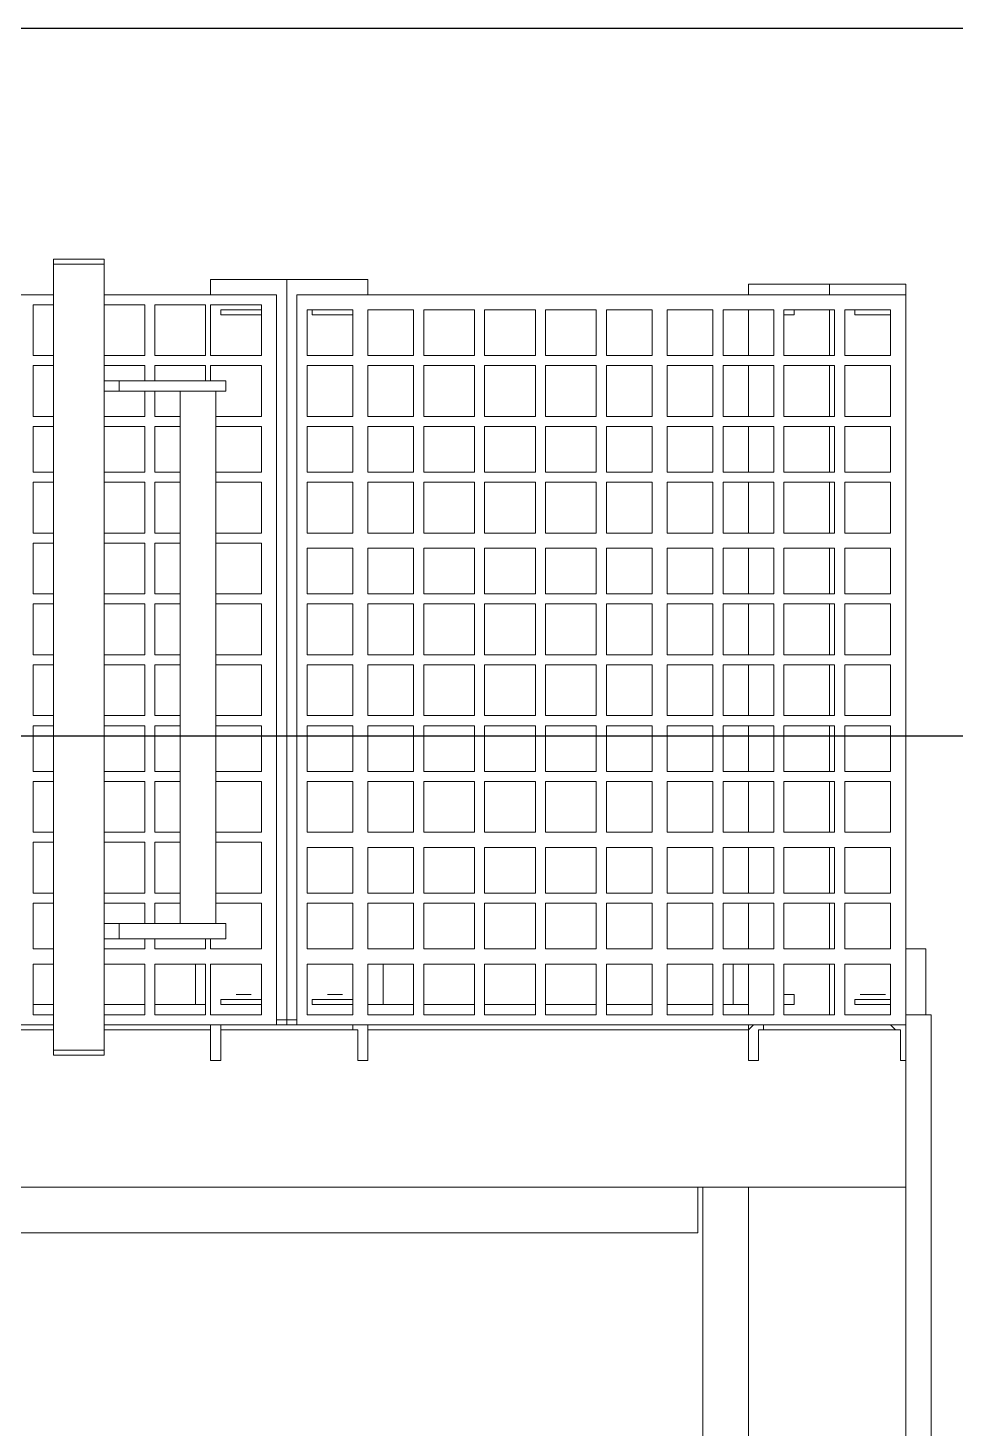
# Model space of a CAD drawing. Header units: metres. Extents: x -13194 to 152406, y -4219 to 19791.
# Drawn here: x 4180.5 to 4239.5, y 658.5 to 747.5 of the extents above; entities that cross this region are included whole.
import ezdxf

# ---------------------------------------------------------------- set-up
doc = ezdxf.new("R2010")
doc.units = ezdxf.units.M
doc.header["$LTSCALE"] = 100
doc.header["$MEASUREMENT"] = 0
doc.layers.get('0').update_dxf_attribs({"color": 9, "lineweight": 9})
doc.layers.add('32-ekipman', color=9, linetype='Continuous', lineweight=9)
doc.layers.add('E-KABLO', color=7, linetype='Continuous', lineweight=30)

# ---------------------------------------------------------------- blocks, each defined once
blk = doc.blocks.new('h')
for points in [[(181586.984, -16409.147), (181586.984, -16206.16)], [(181585.373, -16252.552), (181585.373, -16362.733)], [(181596.971, -16263.506), (181596.971, -16351.78)], [(181599.871, -16263.828), (181599.871, -16351.78)], [(181600.193, -16351.78), (181600.193, -16348.88)], [(181600.193, -16348.88), (181646.263, -16348.88)], [(181646.263, -16351.78), (181586.984, -16351.78)], [(181599.871, -16351.78), (181596.971, -16351.78)], [(181586.984, -16359.834), (181587.306, -16359.834)], [(181587.306, -16361.767), (181587.306, -16359.834)], [(181596.327, -16361.767), (181596.327, -16359.834)], [(181596.327, -16359.834), (181596.971, -16359.834)], [(181596.971, -16362.089), (181596.971, -16359.834)], [(181621.134, -16362.089), (181621.134, -16359.834)], [(181621.134, -16359.834), (181621.778, -16359.834)], [(181621.778, -16361.767), (181621.778, -16359.834)], [(181630.477, -16361.767), (181630.477, -16359.834)], [(181630.477, -16359.834), (181631.121, -16359.834)], [(181631.121, -16362.089), (181631.121, -16359.834)], [(181637.887, -16360.478), (181637.887, -16360.156)], [(181637.887, -16360.156), (181641.108, -16360.156)], [(181637.887, -16360.156), (181637.887, -16360.156), (181637.887, -16360.156)], [(181637.887, -16410.414), (181637.887, -16360.478)], [(181637.887, -16360.478), (181641.108, -16360.478)], [(181641.108, -16360.478), (181641.108, -16360.156)], [(181641.108, -16360.156), (181641.108, -16360.156), (181641.108, -16360.156)], [(181641.108, -16410.414), (181641.108, -16360.478)], [(181586.984, -16361.767), (181586.984, -16362.089)], [(181587.306, -16361.767), (181587.306, -16361.767), (181587.629, -16361.767), (181587.951, -16362.089), (181587.951, -16362.089)], [(181596.327, -16361.767), (181587.306, -16361.767)], [(181596.327, -16361.767), (181596.327, -16361.767), (181596.005, -16361.767), (181596.005, -16362.089), (181595.683, -16362.089)], [(181596.971, -16361.767), (181596.649, -16362.089)], [(181621.134, -16361.767), (181596.971, -16361.767)], [(181621.134, -16361.767), (181621.134, -16362.089)], [(181621.778, -16361.767), (181621.778, -16361.767), (181622.1, -16361.767), (181622.1, -16362.089)], [(181630.477, -16361.767), (181621.778, -16361.767)], [(181630.477, -16361.767), (181630.477, -16361.767), (181630.477, -16361.767), (181630.477, -16362.089), (181630.155, -16362.089)], [(181631.121, -16361.767), (181631.121, -16362.089)], [(181637.887, -16361.767), (181631.121, -16361.767)], [(181688.467, -16361.767), (181641.108, -16361.767)], [(181586.984, -16362.733), (181585.373, -16362.733)], [(181585.696, -16366.921), (181585.696, -16362.733)], [(181586.984, -16362.089), (181586.984, -16408.481)], [(181625.644, -16362.089), (181586.984, -16362.089)], [(181591.817, -16362.089), (181587.951, -16362.089)], [(181587.951, -16362.733), (181587.951, -16365.955)], [(181590.85, -16362.733), (181587.951, -16362.733)], [(181590.85, -16365.955), (181590.85, -16362.733)], [(181591.495, -16362.733), (181591.495, -16365.955)], [(181594.716, -16362.733), (181591.495, -16362.733)], [(181591.817, -16362.089), (181595.683, -16362.089)], [(181591.817, -16365.955), (181591.817, -16362.733)], [(181591.817, -16365.955), (181591.817, -16362.733)], [(181594.716, -16365.955), (181594.716, -16362.733)], [(181595.361, -16362.733), (181595.361, -16365.955)], [(181598.582, -16362.733), (181595.361, -16362.733)], [(181596.971, -16362.733), (181596.971, -16365.955)], [(181598.582, -16365.955), (181598.582, -16362.733)], [(181599.227, -16362.733), (181599.227, -16365.955)], [(181602.126, -16362.733), (181599.227, -16362.733)], [(181602.126, -16365.955), (181602.126, -16362.733)], [(181603.093, -16362.733), (181603.093, -16365.955)], [(181605.992, -16362.733), (181603.093, -16362.733)], [(181605.992, -16365.955), (181605.992, -16362.733)], [(181606.636, -16362.733), (181606.636, -16365.955)], [(181609.858, -16362.733), (181606.636, -16362.733)], [(181609.858, -16365.955), (181609.858, -16362.733)], [(181610.502, -16362.733), (181610.502, -16365.955)], [(181613.724, -16362.733), (181610.502, -16362.733)], [(181613.724, -16365.955), (181613.724, -16362.733)], [(181614.368, -16362.733), (181614.368, -16365.955)], [(181617.59, -16362.733), (181614.368, -16362.733)], [(181617.59, -16365.955), (181617.59, -16362.733)], [(181618.234, -16362.733), (181618.234, -16365.955)], [(181621.134, -16362.733), (181618.234, -16362.733)], [(181621.134, -16365.955), (181621.134, -16362.733)], [(181621.134, -16365.955), (181621.134, -16362.733)], [(181626.289, -16362.089), (181622.1, -16362.089)], [(181622.1, -16362.733), (181622.1, -16365.955)], [(181625, -16362.733), (181622.1, -16362.733)], [(181625, -16365.955), (181625, -16362.733)], [(181625.644, -16408.481), (181625.644, -16362.089)], [(181626.933, -16362.411), (181625.644, -16362.411)], [(181626.289, -16409.447), (181626.289, -16362.089)], [(181626.289, -16409.447), (181626.289, -16362.089)], [(181626.289, -16362.089), (181630.155, -16362.089)], [(181626.933, -16362.089), (181626.933, -16408.481)], [(181637.887, -16362.089), (181626.933, -16362.089)], [(181627.899, -16362.733), (181627.899, -16365.955)], [(181631.121, -16362.733), (181627.899, -16362.733)], [(181631.121, -16365.955), (181631.121, -16362.733)], [(181631.443, -16362.733), (181631.443, -16365.955)], [(181634.665, -16362.733), (181631.443, -16362.733)], [(181634.665, -16365.955), (181634.665, -16362.733)], [(181635.309, -16362.733), (181635.309, -16365.955)], [(181637.887, -16362.733), (181635.309, -16362.733)], [(181692.655, -16362.089), (181641.108, -16362.089)], [(181642.397, -16362.733), (181641.108, -16362.733)], [(181642.397, -16365.955), (181642.397, -16362.733)], [(181590.206, -16363.378), (181587.951, -16363.378)], [(181589.884, -16363.378), (181588.273, -16363.378)], [(181590.206, -16363.7), (181590.206, -16363.378)], [(181594.072, -16364.022), (181594.072, -16363.378)], [(181594.716, -16363.378), (181594.072, -16363.378)], [(181594.072, -16363.378), (181594.716, -16363.378)], [(181595.361, -16363.378), (181595.361, -16364.022)], [(181598.582, -16363.378), (181596.971, -16363.378)], [(181597.938, -16363.378), (181597.938, -16365.955)], [(181602.126, -16363.378), (181599.227, -16363.378)], [(181605.992, -16363.378), (181603.093, -16363.378)], [(181609.858, -16363.378), (181606.636, -16363.378)], [(181613.724, -16363.378), (181610.502, -16363.378)], [(181617.59, -16363.378), (181614.368, -16363.378)], [(181621.134, -16363.378), (181618.234, -16363.378)], [(181620.167, -16365.955), (181620.167, -16363.378)], [(181622.1, -16363.7), (181622.1, -16363.378)], [(181624.678, -16363.378), (181622.1, -16363.378)], [(181623.711, -16363.378), (181622.745, -16363.378)], [(181624.678, -16363.7), (181624.678, -16363.378)], [(181627.899, -16363.378), (181627.899, -16363.7)], [(181627.899, -16363.378), (181630.477, -16363.378)], [(181628.544, -16363.378), (181629.51, -16363.378)], [(181630.477, -16363.378), (181630.477, -16363.7)], [(181634.665, -16363.378), (181631.443, -16363.378)], [(181632.088, -16363.378), (181632.088, -16365.955)], [(181637.887, -16363.378), (181635.309, -16363.378)], [(181642.397, -16363.378), (181641.108, -16363.378)], [(181590.206, -16363.7), (181587.951, -16363.7)], [(181588.273, -16364.022), (181589.884, -16364.022)], [(181594.716, -16364.022), (181594.072, -16364.022)], [(181624.678, -16363.7), (181622.1, -16363.7)], [(181622.745, -16364.022), (181623.711, -16364.022)], [(181630.477, -16363.7), (181627.899, -16363.7)], [(181629.51, -16364.022), (181628.544, -16364.022)], [(181587.951, -16365.955), (181590.85, -16365.955)], [(181591.495, -16365.955), (181594.716, -16365.955)], [(181595.361, -16365.955), (181598.582, -16365.955)], [(181599.227, -16365.955), (181602.126, -16365.955)], [(181603.093, -16365.955), (181605.992, -16365.955)], [(181606.636, -16365.955), (181609.858, -16365.955)], [(181610.502, -16365.955), (181613.724, -16365.955)], [(181614.368, -16365.955), (181617.59, -16365.955)], [(181618.234, -16365.955), (181621.134, -16365.955)], [(181622.1, -16365.955), (181625, -16365.955)], [(181627.899, -16365.955), (181631.121, -16365.955)], [(181631.443, -16365.955), (181634.665, -16365.955)], [(181635.309, -16365.955), (181637.887, -16365.955)], [(181641.108, -16365.955), (181642.397, -16365.955)], [(181586.984, -16366.921), (181585.696, -16366.921)], [(181587.951, -16366.921), (181587.951, -16369.821)], [(181590.85, -16366.921), (181587.951, -16366.921)], [(181590.85, -16369.821), (181590.85, -16366.921)], [(181591.495, -16366.921), (181591.495, -16369.821)], [(181594.716, -16366.921), (181591.495, -16366.921)], [(181591.817, -16369.821), (181591.817, -16366.921)], [(181591.817, -16369.821), (181591.817, -16366.921)], [(181594.716, -16369.821), (181594.716, -16366.921)], [(181595.361, -16366.921), (181595.361, -16369.821)], [(181598.582, -16366.921), (181595.361, -16366.921)], [(181596.971, -16366.921), (181596.971, -16369.821)], [(181597.938, -16366.921), (181596.971, -16366.921)], [(181598.582, -16369.821), (181598.582, -16366.921)], [(181599.227, -16366.921), (181599.227, -16369.821)], [(181602.126, -16366.921), (181599.227, -16366.921)], [(181602.126, -16369.821), (181602.126, -16366.921)], [(181603.093, -16366.921), (181603.093, -16369.821)], [(181605.992, -16366.921), (181603.093, -16366.921)], [(181605.992, -16369.821), (181605.992, -16366.921)], [(181606.636, -16366.921), (181606.636, -16369.821)], [(181609.858, -16366.921), (181606.636, -16366.921)], [(181609.858, -16369.821), (181609.858, -16366.921)], [(181610.502, -16366.921), (181610.502, -16369.821)], [(181613.724, -16366.921), (181610.502, -16366.921)], [(181613.724, -16369.821), (181613.724, -16366.921)], [(181614.368, -16366.921), (181614.368, -16369.821)], [(181617.59, -16366.921), (181614.368, -16366.921)], [(181617.59, -16369.821), (181617.59, -16366.921)], [(181618.234, -16366.921), (181618.234, -16369.821)], [(181621.134, -16366.921), (181618.234, -16366.921)], [(181621.134, -16366.921), (181620.167, -16366.921)], [(181621.134, -16369.821), (181621.134, -16366.921)], [(181621.134, -16369.821), (181621.134, -16366.921)], [(181622.1, -16366.921), (181622.1, -16369.821)], [(181625, -16366.921), (181622.1, -16366.921)], [(181625, -16369.821), (181625, -16366.921)], [(181627.899, -16366.921), (181627.899, -16369.821)], [(181631.121, -16366.921), (181627.899, -16366.921)], [(181631.121, -16367.566), (181631.121, -16366.921)], [(181631.443, -16366.921), (181631.443, -16367.566)], [(181632.088, -16366.921), (181631.443, -16366.921)], [(181634.665, -16366.921), (181631.443, -16366.921)], [(181634.665, -16367.566), (181634.665, -16366.921)], [(181637.887, -16366.921), (181635.309, -16366.921)], [(181635.309, -16366.921), (181635.309, -16367.566)], [(181642.397, -16366.921), (181641.108, -16366.921)], [(181642.397, -16369.821), (181642.397, -16366.921)], [(181630.155, -16367.566), (181630.155, -16368.532)], [(181630.155, -16367.566), (181637.887, -16367.566)], [(181636.92, -16367.566), (181636.92, -16368.532)], [(181630.155, -16368.532), (181637.887, -16368.532)], [(181630.799, -16368.532), (181630.799, -16402.36)], [(181633.054, -16368.532), (181633.054, -16402.36)], [(181634.665, -16369.821), (181634.665, -16368.532)], [(181635.309, -16368.532), (181635.309, -16369.821)], [(181587.951, -16369.821), (181590.85, -16369.821)], [(181591.495, -16369.821), (181594.716, -16369.821)], [(181595.361, -16369.821), (181598.582, -16369.821)], [(181599.227, -16369.821), (181602.126, -16369.821)], [(181603.093, -16369.821), (181605.992, -16369.821)], [(181606.636, -16369.821), (181609.858, -16369.821)], [(181610.502, -16369.821), (181613.724, -16369.821)], [(181614.368, -16369.821), (181617.59, -16369.821)], [(181618.234, -16369.821), (181621.134, -16369.821)], [(181622.1, -16369.821), (181625, -16369.821)], [(181627.899, -16369.821), (181630.799, -16369.821)], [(181633.054, -16369.821), (181634.665, -16369.821)], [(181635.309, -16369.821), (181637.887, -16369.821)], [(181641.108, -16369.821), (181642.397, -16369.821)], [(181587.951, -16370.465), (181587.951, -16373.365)], [(181590.85, -16370.465), (181587.951, -16370.465)], [(181590.85, -16373.365), (181590.85, -16370.465)], [(181591.495, -16370.465), (181591.495, -16373.365)], [(181594.716, -16370.465), (181591.495, -16370.465)], [(181591.817, -16373.365), (181591.817, -16370.465)], [(181591.817, -16373.365), (181591.817, -16370.465)], [(181594.716, -16373.365), (181594.716, -16370.465)], [(181595.361, -16370.465), (181595.361, -16373.365)], [(181598.582, -16370.465), (181595.361, -16370.465)], [(181596.971, -16370.465), (181596.971, -16373.365)], [(181598.582, -16373.365), (181598.582, -16370.465)], [(181599.227, -16370.465), (181599.227, -16373.365)], [(181602.126, -16370.465), (181599.227, -16370.465)], [(181602.126, -16373.365), (181602.126, -16370.465)], [(181603.093, -16370.465), (181603.093, -16373.365)], [(181605.992, -16370.465), (181603.093, -16370.465)], [(181605.992, -16373.365), (181605.992, -16370.465)], [(181606.636, -16370.465), (181606.636, -16373.365)], [(181609.858, -16370.465), (181606.636, -16370.465)], [(181609.858, -16373.365), (181609.858, -16370.465)], [(181610.502, -16370.465), (181610.502, -16373.365)], [(181613.724, -16370.465), (181610.502, -16370.465)], [(181613.724, -16373.365), (181613.724, -16370.465)], [(181614.368, -16370.465), (181614.368, -16373.365)], [(181617.59, -16370.465), (181614.368, -16370.465)], [(181617.59, -16373.365), (181617.59, -16370.465)], [(181618.234, -16370.465), (181618.234, -16373.365)], [(181621.134, -16370.465), (181618.234, -16370.465)], [(181621.134, -16373.365), (181621.134, -16370.465)], [(181621.134, -16373.365), (181621.134, -16370.465)], [(181622.1, -16370.465), (181622.1, -16373.365)], [(181625, -16370.465), (181622.1, -16370.465)], [(181625, -16373.365), (181625, -16370.465)], [(181627.899, -16370.465), (181627.899, -16373.687)], [(181630.799, -16370.465), (181627.899, -16370.465)], [(181634.665, -16370.465), (181633.054, -16370.465)], [(181634.665, -16373.687), (181634.665, -16370.465)], [(181637.887, -16370.465), (181635.309, -16370.465)], [(181635.309, -16370.465), (181635.309, -16373.687)], [(181642.397, -16370.465), (181641.108, -16370.465)], [(181642.397, -16373.687), (181642.397, -16370.465)], [(181587.951, -16373.365), (181590.85, -16373.365)], [(181591.495, -16373.365), (181594.716, -16373.365)], [(181595.361, -16373.365), (181598.582, -16373.365)], [(181599.227, -16373.365), (181602.126, -16373.365)], [(181603.093, -16373.365), (181605.992, -16373.365)], [(181606.636, -16373.365), (181609.858, -16373.365)], [(181610.502, -16373.365), (181613.724, -16373.365)], [(181614.368, -16373.365), (181617.59, -16373.365)], [(181618.234, -16373.365), (181621.134, -16373.365)], [(181622.1, -16373.365), (181625, -16373.365)], [(181587.951, -16374.331), (181587.951, -16377.553)], [(181590.85, -16374.331), (181587.951, -16374.331)], [(181590.85, -16377.553), (181590.85, -16374.331)], [(181591.495, -16374.331), (181591.495, -16377.553)], [(181594.716, -16374.331), (181591.495, -16374.331)], [(181591.817, -16377.553), (181591.817, -16374.331)], [(181591.817, -16377.553), (181591.817, -16374.331)], [(181594.716, -16377.553), (181594.716, -16374.331)], [(181595.361, -16374.331), (181595.361, -16377.553)], [(181598.582, -16374.331), (181595.361, -16374.331)], [(181596.971, -16374.331), (181596.971, -16377.553)], [(181598.582, -16377.553), (181598.582, -16374.331)], [(181599.227, -16374.331), (181599.227, -16377.553)], [(181602.126, -16374.331), (181599.227, -16374.331)], [(181602.126, -16377.553), (181602.126, -16374.331)], [(181603.093, -16374.331), (181603.093, -16377.553)], [(181605.992, -16374.331), (181603.093, -16374.331)], [(181605.992, -16377.553), (181605.992, -16374.331)], [(181606.636, -16374.331), (181606.636, -16377.553)], [(181609.858, -16374.331), (181606.636, -16374.331)], [(181609.858, -16377.553), (181609.858, -16374.331)], [(181610.502, -16374.331), (181610.502, -16377.553)], [(181613.724, -16374.331), (181610.502, -16374.331)], [(181613.724, -16377.553), (181613.724, -16374.331)], [(181614.368, -16374.331), (181614.368, -16377.553)], [(181617.59, -16374.331), (181614.368, -16374.331)], [(181617.59, -16377.553), (181617.59, -16374.331)], [(181618.234, -16374.331), (181618.234, -16377.553)], [(181621.134, -16374.331), (181618.234, -16374.331)], [(181621.134, -16377.553), (181621.134, -16374.331)], [(181621.134, -16377.553), (181621.134, -16374.331)], [(181622.1, -16374.331), (181622.1, -16377.553)], [(181625, -16374.331), (181622.1, -16374.331)], [(181625, -16377.553), (181625, -16374.331)], [(181627.899, -16373.687), (181630.799, -16373.687)], [(181627.899, -16374.331), (181627.899, -16377.553)], [(181630.799, -16374.331), (181627.899, -16374.331)], [(181633.054, -16373.687), (181634.665, -16373.687)], [(181634.665, -16374.331), (181633.054, -16374.331)], [(181634.665, -16377.553), (181634.665, -16374.331)], [(181635.309, -16373.687), (181637.887, -16373.687)], [(181637.887, -16374.331), (181635.309, -16374.331)], [(181635.309, -16374.331), (181635.309, -16377.553)], [(181641.108, -16373.687), (181642.397, -16373.687)], [(181642.397, -16374.331), (181641.108, -16374.331)], [(181642.397, -16377.553), (181642.397, -16374.331)], [(181587.951, -16377.553), (181590.85, -16377.553)], [(181591.495, -16377.553), (181594.716, -16377.553)], [(181595.361, -16377.553), (181598.582, -16377.553)], [(181599.227, -16377.553), (181602.126, -16377.553)], [(181603.093, -16377.553), (181605.992, -16377.553)], [(181606.636, -16377.553), (181609.858, -16377.553)], [(181610.502, -16377.553), (181613.724, -16377.553)], [(181614.368, -16377.553), (181617.59, -16377.553)], [(181618.234, -16377.553), (181621.134, -16377.553)], [(181622.1, -16377.553), (181625, -16377.553)], [(181627.899, -16377.553), (181630.799, -16377.553)], [(181633.054, -16377.553), (181634.665, -16377.553)], [(181635.309, -16377.553), (181637.887, -16377.553)], [(181641.108, -16377.553), (181642.397, -16377.553)], [(181587.951, -16378.197), (181587.951, -16381.097)], [(181590.85, -16378.197), (181587.951, -16378.197)], [(181590.85, -16381.097), (181590.85, -16378.197)], [(181591.495, -16378.197), (181591.495, -16381.097)], [(181594.716, -16378.197), (181591.495, -16378.197)], [(181591.817, -16381.097), (181591.817, -16378.197)], [(181591.817, -16381.097), (181591.817, -16378.197)], [(181594.716, -16381.097), (181594.716, -16378.197)], [(181595.361, -16378.197), (181595.361, -16381.097)], [(181598.582, -16378.197), (181595.361, -16378.197)], [(181596.971, -16378.197), (181596.971, -16381.097)], [(181598.582, -16381.097), (181598.582, -16378.197)], [(181599.227, -16378.197), (181599.227, -16381.097)], [(181602.126, -16378.197), (181599.227, -16378.197)], [(181602.126, -16381.097), (181602.126, -16378.197)], [(181603.093, -16378.197), (181603.093, -16381.097)], [(181605.992, -16378.197), (181603.093, -16378.197)], [(181605.992, -16381.097), (181605.992, -16378.197)], [(181606.636, -16378.197), (181606.636, -16381.097)], [(181609.858, -16378.197), (181606.636, -16378.197)], [(181609.858, -16381.097), (181609.858, -16378.197)], [(181610.502, -16378.197), (181610.502, -16381.097)], [(181613.724, -16378.197), (181610.502, -16378.197)], [(181613.724, -16381.097), (181613.724, -16378.197)], [(181614.368, -16378.197), (181614.368, -16381.097)], [(181617.59, -16378.197), (181614.368, -16378.197)], [(181617.59, -16381.097), (181617.59, -16378.197)], [(181618.234, -16378.197), (181618.234, -16381.097)], [(181621.134, -16378.197), (181618.234, -16378.197)], [(181621.134, -16381.097), (181621.134, -16378.197)], [(181621.134, -16381.097), (181621.134, -16378.197)], [(181622.1, -16378.197), (181622.1, -16381.097)], [(181625, -16378.197), (181622.1, -16378.197)], [(181625, -16381.097), (181625, -16378.197)], [(181627.899, -16378.197), (181627.899, -16381.097)], [(181630.799, -16378.197), (181627.899, -16378.197)], [(181634.665, -16378.197), (181633.054, -16378.197)], [(181634.665, -16381.097), (181634.665, -16378.197)], [(181637.887, -16378.197), (181635.309, -16378.197)], [(181635.309, -16378.197), (181635.309, -16381.097)], [(181642.397, -16378.197), (181641.108, -16378.197)], [(181642.397, -16381.097), (181642.397, -16378.197)], [(181587.951, -16381.097), (181590.85, -16381.097)], [(181591.495, -16381.097), (181594.716, -16381.097)], [(181595.361, -16381.097), (181598.582, -16381.097)], [(181599.227, -16381.097), (181602.126, -16381.097)], [(181603.093, -16381.097), (181605.992, -16381.097)], [(181606.636, -16381.097), (181609.858, -16381.097)], [(181610.502, -16381.097), (181613.724, -16381.097)], [(181614.368, -16381.097), (181617.59, -16381.097)], [(181618.234, -16381.097), (181621.134, -16381.097)], [(181622.1, -16381.097), (181625, -16381.097)], [(181627.899, -16381.097), (181630.799, -16381.097)], [(181633.054, -16381.097), (181634.665, -16381.097)], [(181635.309, -16381.097), (181637.887, -16381.097)], [(181641.108, -16381.097), (181642.397, -16381.097)], [(181587.951, -16381.741), (181587.951, -16384.963)], [(181590.85, -16381.741), (181587.951, -16381.741)], [(181590.85, -16384.963), (181590.85, -16381.741)], [(181591.495, -16381.741), (181591.495, -16384.963)], [(181594.716, -16381.741), (181591.495, -16381.741)], [(181591.817, -16384.963), (181591.817, -16381.741)], [(181591.817, -16384.963), (181591.817, -16381.741)], [(181594.716, -16384.963), (181594.716, -16381.741)], [(181595.361, -16381.741), (181595.361, -16384.963)], [(181598.582, -16381.741), (181595.361, -16381.741)], [(181596.971, -16381.741), (181596.971, -16384.963)], [(181598.582, -16384.963), (181598.582, -16381.741)], [(181599.227, -16381.741), (181599.227, -16384.963)], [(181602.126, -16381.741), (181599.227, -16381.741)], [(181602.126, -16384.963), (181602.126, -16381.741)], [(181603.093, -16381.741), (181603.093, -16384.963)], [(181605.992, -16381.741), (181603.093, -16381.741)], [(181605.992, -16384.963), (181605.992, -16381.741)], [(181606.636, -16381.741), (181606.636, -16384.963)], [(181609.858, -16381.741), (181606.636, -16381.741)], [(181609.858, -16384.963), (181609.858, -16381.741)], [(181610.502, -16381.741), (181610.502, -16384.963)], [(181613.724, -16381.741), (181610.502, -16381.741)], [(181613.724, -16384.963), (181613.724, -16381.741)], [(181614.368, -16381.741), (181614.368, -16384.963)], [(181617.59, -16381.741), (181614.368, -16381.741)], [(181617.59, -16384.963), (181617.59, -16381.741)], [(181618.234, -16381.741), (181618.234, -16384.963)], [(181621.134, -16381.741), (181618.234, -16381.741)], [(181621.134, -16384.963), (181621.134, -16381.741)], [(181621.134, -16384.963), (181621.134, -16381.741)], [(181622.1, -16381.741), (181622.1, -16384.963)], [(181625, -16381.741), (181622.1, -16381.741)], [(181625, -16384.963), (181625, -16381.741)], [(181627.899, -16381.741), (181627.899, -16384.963)], [(181630.799, -16381.741), (181627.899, -16381.741)], [(181634.665, -16381.741), (181633.054, -16381.741)], [(181634.665, -16384.963), (181634.665, -16381.741)], [(181637.887, -16381.741), (181635.309, -16381.741)], [(181635.309, -16381.741), (181635.309, -16384.963)], [(181642.397, -16381.741), (181641.108, -16381.741)], [(181642.397, -16384.963), (181642.397, -16381.741)], [(181587.951, -16384.963), (181590.85, -16384.963)], [(181591.495, -16384.963), (181594.716, -16384.963)], [(181595.361, -16384.963), (181598.582, -16384.963)], [(181599.227, -16384.963), (181602.126, -16384.963)], [(181603.093, -16384.963), (181605.992, -16384.963)], [(181606.636, -16384.963), (181609.858, -16384.963)], [(181610.502, -16384.963), (181613.724, -16384.963)], [(181614.368, -16384.963), (181617.59, -16384.963)], [(181618.234, -16384.963), (181621.134, -16384.963)], [(181622.1, -16384.963), (181625, -16384.963)], [(181627.899, -16384.963), (181630.799, -16384.963)], [(181633.054, -16384.963), (181634.665, -16384.963)], [(181635.309, -16384.963), (181637.887, -16384.963)], [(181641.108, -16384.963), (181642.397, -16384.963)], [(181587.951, -16385.607), (181587.951, -16388.829)], [(181590.85, -16385.607), (181587.951, -16385.607)], [(181590.85, -16388.829), (181590.85, -16385.607)], [(181591.495, -16385.607), (181591.495, -16388.829)], [(181594.716, -16385.607), (181591.495, -16385.607)], [(181591.817, -16388.829), (181591.817, -16385.607)], [(181591.817, -16388.829), (181591.817, -16385.607)], [(181594.716, -16388.829), (181594.716, -16385.607)], [(181595.361, -16385.607), (181595.361, -16388.829)], [(181598.582, -16385.607), (181595.361, -16385.607)], [(181596.971, -16385.607), (181596.971, -16388.829)], [(181598.582, -16388.829), (181598.582, -16385.607)], [(181599.227, -16385.607), (181599.227, -16388.829)], [(181602.126, -16385.607), (181599.227, -16385.607)], [(181602.126, -16388.829), (181602.126, -16385.607)], [(181603.093, -16385.607), (181603.093, -16388.829)], [(181605.992, -16385.607), (181603.093, -16385.607)], [(181605.992, -16388.829), (181605.992, -16385.607)], [(181606.636, -16385.607), (181606.636, -16388.829)], [(181609.858, -16385.607), (181606.636, -16385.607)], [(181609.858, -16388.829), (181609.858, -16385.607)], [(181610.502, -16385.607), (181610.502, -16388.829)], [(181613.724, -16385.607), (181610.502, -16385.607)], [(181613.724, -16388.829), (181613.724, -16385.607)], [(181614.368, -16385.607), (181614.368, -16388.829)], [(181617.59, -16385.607), (181614.368, -16385.607)], [(181617.59, -16388.829), (181617.59, -16385.607)], [(181618.234, -16385.607), (181618.234, -16388.829)], [(181621.134, -16385.607), (181618.234, -16385.607)], [(181621.134, -16388.829), (181621.134, -16385.607)], [(181621.134, -16388.829), (181621.134, -16385.607)], [(181622.1, -16385.607), (181622.1, -16388.829)], [(181625, -16385.607), (181622.1, -16385.607)], [(181625, -16388.829), (181625, -16385.607)], [(181627.899, -16385.607), (181627.899, -16388.829)], [(181630.799, -16385.607), (181627.899, -16385.607)], [(181634.665, -16385.607), (181633.054, -16385.607)], [(181634.665, -16388.829), (181634.665, -16385.607)], [(181637.887, -16385.607), (181635.309, -16385.607)], [(181635.309, -16385.607), (181635.309, -16388.829)], [(181642.397, -16385.607), (181641.108, -16385.607)], [(181642.397, -16388.829), (181642.397, -16385.607)], [(181587.951, -16388.829), (181590.85, -16388.829)], [(181591.495, -16388.829), (181594.716, -16388.829)], [(181595.361, -16388.829), (181598.582, -16388.829)], [(181599.227, -16388.829), (181602.126, -16388.829)], [(181603.093, -16388.829), (181605.992, -16388.829)], [(181606.636, -16388.829), (181609.858, -16388.829)], [(181610.502, -16388.829), (181613.724, -16388.829)], [(181614.368, -16388.829), (181617.59, -16388.829)], [(181618.234, -16388.829), (181621.134, -16388.829)], [(181622.1, -16388.829), (181625, -16388.829)], [(181627.899, -16388.829), (181630.799, -16388.829)], [(181633.054, -16388.829), (181634.665, -16388.829)], [(181635.309, -16388.829), (181637.887, -16388.829)], [(181641.108, -16388.829), (181642.397, -16388.829)], [(181587.951, -16389.473), (181587.951, -16392.373)], [(181590.85, -16389.473), (181587.951, -16389.473)], [(181590.85, -16392.373), (181590.85, -16389.473)], [(181591.495, -16389.473), (181591.495, -16392.373)], [(181594.716, -16389.473), (181591.495, -16389.473)], [(181591.817, -16392.373), (181591.817, -16389.473)], [(181591.817, -16392.373), (181591.817, -16389.473)], [(181594.716, -16392.373), (181594.716, -16389.473)], [(181595.361, -16389.473), (181595.361, -16392.373)], [(181598.582, -16389.473), (181595.361, -16389.473)], [(181596.971, -16389.473), (181596.971, -16392.373)], [(181598.582, -16392.373), (181598.582, -16389.473)], [(181599.227, -16389.473), (181599.227, -16392.373)], [(181602.126, -16389.473), (181599.227, -16389.473)], [(181602.126, -16392.373), (181602.126, -16389.473)], [(181603.093, -16389.473), (181603.093, -16392.373)], [(181605.992, -16389.473), (181603.093, -16389.473)], [(181605.992, -16392.373), (181605.992, -16389.473)], [(181606.636, -16389.473), (181606.636, -16392.373)], [(181609.858, -16389.473), (181606.636, -16389.473)], [(181609.858, -16392.373), (181609.858, -16389.473)], [(181610.502, -16389.473), (181610.502, -16392.373)], [(181613.724, -16389.473), (181610.502, -16389.473)], [(181613.724, -16392.373), (181613.724, -16389.473)], [(181614.368, -16389.473), (181614.368, -16392.373)], [(181617.59, -16389.473), (181614.368, -16389.473)], [(181617.59, -16392.373), (181617.59, -16389.473)], [(181618.234, -16389.473), (181618.234, -16392.373)], [(181621.134, -16389.473), (181618.234, -16389.473)], [(181621.134, -16392.373), (181621.134, -16389.473)], [(181621.134, -16392.373), (181621.134, -16389.473)], [(181622.1, -16389.473), (181622.1, -16392.373)], [(181625, -16389.473), (181622.1, -16389.473)], [(181625, -16392.373), (181625, -16389.473)], [(181627.899, -16389.473), (181627.899, -16392.695)], [(181630.799, -16389.473), (181627.899, -16389.473)], [(181634.665, -16389.473), (181633.054, -16389.473)], [(181634.665, -16392.695), (181634.665, -16389.473)], [(181637.887, -16389.473), (181635.309, -16389.473)], [(181635.309, -16389.473), (181635.309, -16392.695)], [(181642.397, -16389.473), (181641.108, -16389.473)], [(181642.397, -16392.695), (181642.397, -16389.473)], [(181587.951, -16392.373), (181590.85, -16392.373)], [(181591.495, -16392.373), (181594.716, -16392.373)], [(181595.361, -16392.373), (181598.582, -16392.373)], [(181599.227, -16392.373), (181602.126, -16392.373)], [(181603.093, -16392.373), (181605.992, -16392.373)], [(181606.636, -16392.373), (181609.858, -16392.373)], [(181610.502, -16392.373), (181613.724, -16392.373)], [(181614.368, -16392.373), (181617.59, -16392.373)], [(181618.234, -16392.373), (181621.134, -16392.373)], [(181622.1, -16392.373), (181625, -16392.373)], [(181627.899, -16392.695), (181630.799, -16392.695)], [(181633.054, -16392.695), (181634.665, -16392.695)], [(181635.309, -16392.695), (181637.887, -16392.695)], [(181641.108, -16392.695), (181642.397, -16392.695)], [(181587.951, -16393.339), (181587.951, -16396.561)], [(181590.85, -16393.339), (181587.951, -16393.339)], [(181590.85, -16396.561), (181590.85, -16393.339)], [(181591.495, -16393.339), (181591.495, -16396.561)], [(181594.716, -16393.339), (181591.495, -16393.339)], [(181591.817, -16396.561), (181591.817, -16393.339)], [(181591.817, -16396.561), (181591.817, -16393.339)], [(181594.716, -16396.561), (181594.716, -16393.339)], [(181595.361, -16393.339), (181595.361, -16396.561)], [(181598.582, -16393.339), (181595.361, -16393.339)], [(181596.971, -16393.339), (181596.971, -16396.561)], [(181598.582, -16396.561), (181598.582, -16393.339)], [(181599.227, -16393.339), (181599.227, -16396.561)], [(181602.126, -16393.339), (181599.227, -16393.339)], [(181602.126, -16396.561), (181602.126, -16393.339)], [(181603.093, -16393.339), (181603.093, -16396.561)], [(181605.992, -16393.339), (181603.093, -16393.339)], [(181605.992, -16396.561), (181605.992, -16393.339)], [(181606.636, -16393.339), (181606.636, -16396.561)], [(181609.858, -16393.339), (181606.636, -16393.339)], [(181609.858, -16396.561), (181609.858, -16393.339)], [(181610.502, -16393.339), (181610.502, -16396.561)], [(181613.724, -16393.339), (181610.502, -16393.339)], [(181613.724, -16396.561), (181613.724, -16393.339)], [(181614.368, -16393.339), (181614.368, -16396.561)], [(181617.59, -16393.339), (181614.368, -16393.339)], [(181617.59, -16396.561), (181617.59, -16393.339)], [(181618.234, -16393.339), (181618.234, -16396.561)], [(181621.134, -16393.339), (181618.234, -16393.339)], [(181621.134, -16396.561), (181621.134, -16393.339)], [(181621.134, -16396.561), (181621.134, -16393.339)], [(181622.1, -16393.339), (181622.1, -16396.561)], [(181625, -16393.339), (181622.1, -16393.339)], [(181625, -16396.561), (181625, -16393.339)], [(181627.899, -16393.339), (181627.899, -16396.561)], [(181630.799, -16393.339), (181627.899, -16393.339)], [(181634.665, -16393.339), (181633.054, -16393.339)], [(181634.665, -16396.561), (181634.665, -16393.339)], [(181637.887, -16393.339), (181635.309, -16393.339)], [(181635.309, -16393.339), (181635.309, -16396.561)], [(181642.397, -16393.339), (181641.108, -16393.339)], [(181642.397, -16396.561), (181642.397, -16393.339)], [(181587.951, -16396.561), (181590.85, -16396.561)], [(181591.495, -16396.561), (181594.716, -16396.561)], [(181595.361, -16396.561), (181598.582, -16396.561)], [(181599.227, -16396.561), (181602.126, -16396.561)], [(181603.093, -16396.561), (181605.992, -16396.561)], [(181606.636, -16396.561), (181609.858, -16396.561)], [(181610.502, -16396.561), (181613.724, -16396.561)], [(181614.368, -16396.561), (181617.59, -16396.561)], [(181618.234, -16396.561), (181621.134, -16396.561)], [(181622.1, -16396.561), (181625, -16396.561)], [(181627.899, -16396.561), (181630.799, -16396.561)], [(181633.054, -16396.561), (181634.665, -16396.561)], [(181635.309, -16396.561), (181637.887, -16396.561)], [(181641.108, -16396.561), (181642.397, -16396.561)], [(181587.951, -16397.205), (181587.951, -16400.105)], [(181590.85, -16397.205), (181587.951, -16397.205)], [(181590.85, -16400.105), (181590.85, -16397.205)], [(181591.495, -16397.205), (181591.495, -16400.105)], [(181594.716, -16397.205), (181591.495, -16397.205)], [(181591.817, -16400.105), (181591.817, -16397.205)], [(181591.817, -16400.105), (181591.817, -16397.205)], [(181594.716, -16400.105), (181594.716, -16397.205)], [(181595.361, -16397.205), (181595.361, -16400.105)], [(181598.582, -16397.205), (181595.361, -16397.205)], [(181596.971, -16397.205), (181596.971, -16400.105)], [(181598.582, -16400.105), (181598.582, -16397.205)], [(181599.227, -16397.205), (181599.227, -16400.105)], [(181602.126, -16397.205), (181599.227, -16397.205)], [(181602.126, -16400.105), (181602.126, -16397.205)], [(181603.093, -16397.205), (181603.093, -16400.105)], [(181605.992, -16397.205), (181603.093, -16397.205)], [(181605.992, -16400.105), (181605.992, -16397.205)], [(181606.636, -16397.205), (181606.636, -16400.105)], [(181609.858, -16397.205), (181606.636, -16397.205)], [(181609.858, -16400.105), (181609.858, -16397.205)], [(181610.502, -16397.205), (181610.502, -16400.105)], [(181613.724, -16397.205), (181610.502, -16397.205)], [(181613.724, -16400.105), (181613.724, -16397.205)], [(181614.368, -16397.205), (181614.368, -16400.105)], [(181617.59, -16397.205), (181614.368, -16397.205)], [(181617.59, -16400.105), (181617.59, -16397.205)], [(181618.234, -16397.205), (181618.234, -16400.105)], [(181621.134, -16397.205), (181618.234, -16397.205)], [(181621.134, -16400.105), (181621.134, -16397.205)], [(181621.134, -16400.105), (181621.134, -16397.205)], [(181622.1, -16397.205), (181622.1, -16400.105)], [(181625, -16397.205), (181622.1, -16397.205)], [(181625, -16400.105), (181625, -16397.205)], [(181627.899, -16397.205), (181627.899, -16400.105)], [(181630.799, -16397.205), (181627.899, -16397.205)], [(181634.665, -16397.205), (181633.054, -16397.205)], [(181634.665, -16400.105), (181634.665, -16397.205)], [(181637.887, -16397.205), (181635.309, -16397.205)], [(181635.309, -16397.205), (181635.309, -16400.105)], [(181642.397, -16397.205), (181641.108, -16397.205)], [(181642.397, -16400.105), (181642.397, -16397.205)], [(181587.951, -16400.105), (181590.85, -16400.105)], [(181591.495, -16400.105), (181594.716, -16400.105)], [(181595.361, -16400.105), (181598.582, -16400.105)], [(181599.227, -16400.105), (181602.126, -16400.105)], [(181603.093, -16400.105), (181605.992, -16400.105)], [(181606.636, -16400.105), (181609.858, -16400.105)], [(181610.502, -16400.105), (181613.724, -16400.105)], [(181614.368, -16400.105), (181617.59, -16400.105)], [(181618.234, -16400.105), (181621.134, -16400.105)], [(181622.1, -16400.105), (181625, -16400.105)], [(181627.899, -16400.105), (181630.799, -16400.105)], [(181633.054, -16400.105), (181634.665, -16400.105)], [(181635.309, -16400.105), (181637.887, -16400.105)], [(181641.108, -16400.105), (181642.397, -16400.105)], [(181587.951, -16400.749), (181587.951, -16403.971)], [(181590.85, -16400.749), (181587.951, -16400.749)], [(181590.85, -16403.971), (181590.85, -16400.749)], [(181591.495, -16400.749), (181591.495, -16403.971)], [(181594.716, -16400.749), (181591.495, -16400.749)], [(181591.817, -16403.971), (181591.817, -16400.749)], [(181591.817, -16403.971), (181591.817, -16400.749)], [(181594.716, -16403.971), (181594.716, -16400.749)], [(181595.361, -16400.749), (181595.361, -16403.971)], [(181598.582, -16400.749), (181595.361, -16400.749)], [(181596.971, -16400.749), (181596.971, -16403.971)], [(181598.582, -16403.971), (181598.582, -16400.749)], [(181602.126, -16400.749), (181599.227, -16400.749)], [(181599.227, -16400.749), (181599.227, -16403.971)], [(181602.126, -16403.971), (181602.126, -16400.749)], [(181605.992, -16400.749), (181603.093, -16400.749)], [(181603.093, -16400.749), (181603.093, -16403.971)], [(181605.992, -16403.971), (181605.992, -16400.749)], [(181609.858, -16400.749), (181606.636, -16400.749)], [(181606.636, -16400.749), (181606.636, -16403.971)], [(181609.858, -16403.971), (181609.858, -16400.749)], [(181613.724, -16400.749), (181610.502, -16400.749)], [(181610.502, -16400.749), (181610.502, -16403.971)], [(181613.724, -16403.971), (181613.724, -16400.749)], [(181617.59, -16400.749), (181614.368, -16400.749)], [(181614.368, -16400.749), (181614.368, -16403.971)], [(181617.59, -16403.971), (181617.59, -16400.749)], [(181621.134, -16400.749), (181618.234, -16400.749)], [(181618.234, -16400.749), (181618.234, -16403.971)], [(181621.134, -16403.971), (181621.134, -16400.749)], [(181621.134, -16403.971), (181621.134, -16400.749)], [(181625, -16400.749), (181622.1, -16400.749)], [(181622.1, -16400.749), (181622.1, -16403.971)], [(181625, -16403.971), (181625, -16400.749)], [(181630.799, -16400.749), (181627.899, -16400.749)], [(181627.899, -16400.749), (181627.899, -16403.971)], [(181634.665, -16400.749), (181633.054, -16400.749)], [(181634.665, -16402.36), (181634.665, -16400.749)], [(181637.887, -16400.749), (181635.309, -16400.749)], [(181635.309, -16400.749), (181635.309, -16402.36)], [(181642.397, -16400.749), (181641.108, -16400.749)], [(181642.397, -16403.971), (181642.397, -16400.749)], [(181630.155, -16402.36), (181637.887, -16402.36)], [(181630.155, -16403.004), (181630.155, -16402.36)], [(181636.92, -16403.004), (181636.92, -16402.36)], [(181630.155, -16403.004), (181637.887, -16403.004)], [(181631.121, -16403.971), (181631.121, -16403.004)], [(181631.443, -16403.004), (181631.443, -16403.971)], [(181634.665, -16403.971), (181634.665, -16403.004)], [(181635.309, -16403.004), (181635.309, -16403.971)], [(181587.951, -16403.971), (181590.85, -16403.971)], [(181591.495, -16403.971), (181594.716, -16403.971)], [(181595.361, -16403.971), (181598.582, -16403.971)], [(181599.227, -16403.971), (181602.126, -16403.971)], [(181603.093, -16403.971), (181605.992, -16403.971)], [(181606.636, -16403.971), (181609.858, -16403.971)], [(181610.502, -16403.971), (181613.724, -16403.971)], [(181614.368, -16403.971), (181617.59, -16403.971)], [(181618.234, -16403.971), (181621.134, -16403.971)], [(181622.1, -16403.971), (181625, -16403.971)], [(181627.899, -16403.971), (181631.121, -16403.971)], [(181631.443, -16403.971), (181634.665, -16403.971)], [(181635.309, -16403.971), (181637.887, -16403.971)], [(181641.108, -16403.971), (181642.397, -16403.971)], [(181587.951, -16404.615), (181587.951, -16407.514)], [(181590.85, -16404.615), (181587.951, -16404.615)], [(181590.85, -16407.514), (181590.85, -16404.615)], [(181591.495, -16404.615), (181591.495, -16407.514)], [(181594.716, -16404.615), (181591.495, -16404.615)], [(181591.817, -16407.514), (181591.817, -16404.615)], [(181591.817, -16407.514), (181591.817, -16404.615)], [(181594.716, -16407.514), (181594.716, -16404.615)], [(181595.361, -16404.615), (181595.361, -16407.514)], [(181598.582, -16404.615), (181595.361, -16404.615)], [(181596.971, -16404.615), (181596.971, -16407.514)], [(181598.582, -16407.514), (181598.582, -16404.615)], [(181602.126, -16404.615), (181599.227, -16404.615)], [(181599.227, -16404.615), (181599.227, -16407.514)], [(181602.126, -16407.514), (181602.126, -16404.615)], [(181605.992, -16404.615), (181603.093, -16404.615)], [(181603.093, -16404.615), (181603.093, -16407.514)], [(181605.992, -16407.514), (181605.992, -16404.615)], [(181609.858, -16404.615), (181606.636, -16404.615)], [(181606.636, -16404.615), (181606.636, -16407.514)], [(181609.858, -16407.514), (181609.858, -16404.615)], [(181613.724, -16404.615), (181610.502, -16404.615)], [(181610.502, -16404.615), (181610.502, -16407.514)], [(181613.724, -16407.514), (181613.724, -16404.615)], [(181617.59, -16404.615), (181614.368, -16404.615)], [(181614.368, -16404.615), (181614.368, -16407.514)], [(181617.59, -16407.514), (181617.59, -16404.615)], [(181621.134, -16404.615), (181618.234, -16404.615)], [(181618.234, -16404.615), (181618.234, -16407.514)], [(181621.134, -16407.514), (181621.134, -16404.615)], [(181621.134, -16407.514), (181621.134, -16404.615)], [(181625, -16404.615), (181622.1, -16404.615)], [(181622.1, -16404.615), (181622.1, -16407.514), (181622.1, -16407.192)], [(181625, -16407.514), (181625, -16404.615)], [(181631.121, -16404.615), (181627.899, -16404.615)], [(181627.899, -16404.615), (181627.899, -16407.837)], [(181631.121, -16407.837), (181631.121, -16404.615)], [(181634.665, -16404.615), (181631.443, -16404.615)], [(181631.443, -16404.615), (181631.443, -16407.837)], [(181634.665, -16407.837), (181634.665, -16404.615)], [(181637.887, -16404.615), (181635.309, -16404.615)], [(181635.309, -16404.615), (181635.309, -16407.837)], [(181642.397, -16404.615), (181641.108, -16404.615)], [(181642.397, -16407.837), (181642.397, -16404.615)], [(181590.206, -16407.192), (181587.951, -16407.192)], [(181589.884, -16407.192), (181588.273, -16407.192)], [(181590.206, -16407.514), (181590.206, -16407.192)], [(181594.072, -16407.514), (181594.072, -16407.192)], [(181594.072, -16407.192), (181594.716, -16407.192)], [(181595.361, -16407.192), (181595.361, -16407.514)], [(181624.678, -16407.192), (181622.1, -16407.192)], [(181623.711, -16407.192), (181622.745, -16407.192)], [(181624.678, -16407.514), (181624.678, -16407.192)], [(181627.899, -16407.192), (181630.477, -16407.192)], [(181627.899, -16407.192), (181627.899, -16407.514)], [(181628.544, -16407.192), (181629.51, -16407.192)], [(181630.477, -16407.192), (181630.477, -16407.514)], [(181587.951, -16407.514), (181590.85, -16407.514)], [(181591.495, -16407.514), (181594.716, -16407.514)], [(181595.361, -16407.514), (181598.582, -16407.514)], [(181599.227, -16407.514), (181602.126, -16407.514)], [(181603.093, -16407.514), (181605.992, -16407.514)], [(181606.636, -16407.514), (181609.858, -16407.514)], [(181610.502, -16407.514), (181613.724, -16407.514)], [(181614.368, -16407.514), (181617.59, -16407.514)], [(181618.234, -16407.514), (181621.134, -16407.514)], [(181622.1, -16407.514), (181625, -16407.514)], [(181630.477, -16407.514), (181627.899, -16407.514)], [(181627.899, -16407.837), (181631.121, -16407.837)], [(181629.51, -16407.837), (181628.544, -16407.837)], [(181631.443, -16407.837), (181634.665, -16407.837)], [(181635.309, -16407.837), (181637.887, -16407.837)], [(181641.108, -16407.837), (181642.397, -16407.837)], [(181586.984, -16408.481), (181625.644, -16408.481)], [(181586.984, -16409.147), (181586.984, -16408.747)], [(181591.817, -16409.147), (181591.817, -16408.481)], [(181591.817, -16409.147), (181591.817, -16408.481)], [(181596.971, -16408.481), (181596.971, -16409.147)], [(181621.134, -16409.447), (181621.134, -16408.481)], [(181626.933, -16408.481), (181637.887, -16408.481)], [(181631.121, -16408.481), (181631.121, -16409.447)], [(181641.108, -16408.481), (181692.655, -16408.481)], [(181586.984, -16409.147), (181596.971, -16409.147)], [(181631.121, -16409.447), (181621.134, -16409.447)], [(181641.108, -16410.414), (181637.887, -16410.414)], [(181637.887, -16410.414), (181637.887, -16410.736)], [(181641.108, -16410.736), (181637.887, -16410.736)], [(181637.887, -16410.736), (181637.887, -16410.736)], [(181641.108, -16410.414), (181641.108, -16410.736)], [(181641.108, -16410.736), (181641.108, -16410.736)]]:
    blk.add_lwpolyline(points)
blk = doc.blocks.new('2.bod.Mimari')
at = {"layer": '32-ekipman', "ltscale": 2, "rotation": 180}
blk.add_blockref('h', (185823.255, -24307.965), dxfattribs=at)

msp = doc.modelspace()

# ---------------------------------------------------------------- linework, layer by layer
at = {"layer": 'E-KABLO', "color": 3}
msp.add_line((3627.25, 747.459), (4367.879, 747.459), dxfattribs=at)
at = {"layer": 'E-KABLO', "color": 2}
msp.add_line((3627.25, 702.498), (4391.303, 702.498), dxfattribs=at)

# ---------------------------------------------------------------- block references
msp.add_blockref('2.bod.Mimari', (0, 8630))

doc.saveas('drawing.dxf')
